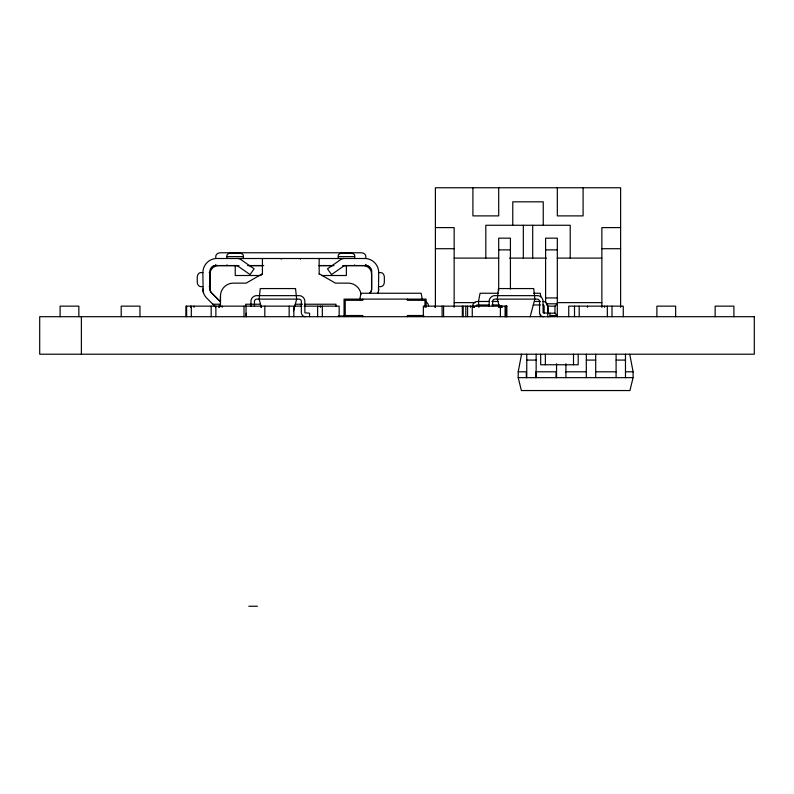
<?xml version="1.0" encoding="UTF-8"?>
<svg xmlns="http://www.w3.org/2000/svg" width="794" height="794" viewBox="0 0 794 794"><rect width="100%" height="100%" fill="white"/><g stroke="black" fill="none" stroke-linecap="round" stroke-linejoin="round"><path stroke-width="1.19" d="M209.963 289.671L209.914 272.58A5.955 5.955 0 0 1 215.779 265.543L215.779 265.335M262.427 273.751L246.19 283.13L233.357 283.13A12.893 12.893 0 0 0 220.464 296.023L220.464 301.72L211.75 293.006A5.866 5.866 0 0 1 210.033 288.857L210.033 273.87A8.208 8.208 0 0 1 218.241 265.662L238.944 265.662M369.964 293.055A5.866 5.866 0 0 0 371.681 288.907L371.681 272.58A5.955 5.955 0 0 0 365.826 265.543L365.826 264.601M378.47 291.418L378.718 272.58A14.123 14.123 0 0 0 365.826 258.507L365.826 256.432A4.685 3.662 0 0 0 361.131 252.77L220.464 252.77A4.685 3.662 0 0 0 215.779 256.432L215.779 258.507A14.123 14.123 0 0 0 202.877 272.58L203.125 291.418M472.629 306.037L472.668 305.541A4.695 4.695 0 0 1 476.708 301.492L489.451 301.462M540.228 316.697L540.535 314.355M629.751 354.213L633.086 371.8L633.086 377.656L629.93 390.549L521.37 390.549L518.214 377.656L518.214 371.8L521.549 354.213M359.622 300.291L360.962 293.254L421.128 293.254L422.468 300.291M293.532 310.841L296.658 299.12L295.537 288.569L260.263 288.569L259.142 299.12L261.335 307.328M530.164 316.697L534.858 299.12L533.737 288.569L498.463 288.569L497.342 299.12L499.535 307.328M378.281 292.242L378.033 293.055A12.893 12.893 0 0 0 378.718 288.907M546.371 304.588L547.939 306.147L554.976 306.147L557.319 303.804L546.768 303.804M212.484 266.536L215.779 265.543L237.466 265.543M435.4 227.61L454.158 227.61L454.158 307.328M620.62 227.61L601.862 227.61L601.862 307.328M435.4 248.711L454.158 248.711M601.862 248.711L620.62 248.711M498.701 249.882L510.423 249.882M545.597 249.882L557.319 249.882M226.915 256.631L243.321 256.631M338.274 256.631L354.69 256.631M454.158 258.09L498.701 258.09M509.55 258.09L546.471 258.09M557.319 258.09L601.862 258.09M215.779 258.507L365.826 258.507M247.599 265.543L263.737 265.543M319.089 265.543L334.006 265.543M343.683 265.543L365.826 265.543L369.111 266.536M248.83 265.662L262.864 265.662M318.831 265.662L332.765 265.662M342.651 265.662L363.364 265.662A8.208 8.208 0 0 1 371.562 273.87L371.562 288.857A5.866 5.866 0 0 1 369.845 293.006M202.877 272.58L200.862 272.58A4.685 3.613 90 0 0 197.249 277.265L197.249 281.959A4.685 3.613 90 0 0 200.862 286.644L202.877 286.644M209.15 272.58L209.934 272.58M378.718 272.58L380.733 272.58A4.685 3.613 -90 0 1 384.346 277.265L384.346 281.959A4.685 3.613 -90 0 1 380.733 286.644L378.718 286.644M261.196 275.508L235.232 275.508L235.232 265.662M321.639 275.508L346.363 275.508L346.363 265.662M209.15 286.644L209.934 286.644M498.434 293.254L480.062 293.254L478.494 301.462L478.812 307.328M533.697 293.254L540.228 293.254L540.903 296.777M545.597 297.949L557.319 297.949M491.883 301.462L497.967 301.462M534.491 301.462L540.575 301.462M454.158 302.633L475.189 302.633M557.319 302.633L601.862 302.633M212.861 304.231L220.464 304.231M260.501 304.231L245.664 304.231L245.664 306.573M295.13 304.231L302.544 304.231M305.015 304.231L335.931 304.231L335.931 306.573M489.451 304.975L477.323 304.975A1.171 1.171 0 0 0 476.152 306.147M491.883 304.975L499.188 304.975M533.27 304.975L540.575 304.975M294.395 306.147L301.76 306.147M304.181 306.147L339.167 306.147L339.167 316.697M506.9 306.147L423.351 306.147L423.351 316.697M550.282 315.526L557.319 315.526L554.976 313.183L547.939 313.183L547.622 305.541A4.695 4.695 0 0 0 543.582 301.492L543.086 301.462M423.778 315.526L407.362 315.526L407.362 316.697M338.274 315.952L344.586 315.952M526.769 360.079L536.149 360.079M586.319 360.079L595.699 360.079M616.094 360.079L625.474 360.079M518.214 371.8L526.303 371.8L526.303 377.656M565.447 371.8L586.319 371.8M595.699 371.8L616.094 371.8M625.474 371.8L633.086 371.8M518.214 377.656L633.086 377.656M248.83 606.249L257.385 606.249M548.366 313.183L547.939 306.147M319.168 273.751L335.405 283.13L348.238 283.13A12.893 12.893 0 0 1 361.022 294.336M220.464 301.889L211.641 293.055A5.866 5.866 0 0 1 210.221 290.793L210.112 290.425A5.866 5.866 0 0 1 209.914 288.907M215.472 306.831L206.658 298.028A12.893 12.893 0 0 1 202.877 288.907M203.324 292.242L203.562 293.055M428.562 306.037L428.522 305.541A4.695 4.695 0 0 0 426.219 302.087M733.904 316.697L733.904 306.147L715.146 306.147L715.146 316.697M675.644 316.697L675.644 306.147L656.886 306.147L656.886 316.697M625.474 354.213L625.474 377.656M623.26 316.697L623.26 306.147L568.742 306.147L568.742 316.697M620.62 307.328L620.62 187.751L435.4 187.751L435.4 307.328M616.094 354.213L616.094 377.656M612.005 306.147L612.035 316.697M607.321 306.147L607.35 316.697M604.502 306.147L604.502 307.328M595.699 354.213L595.699 377.656M587.5 306.147L587.5 307.328M586.319 354.213L586.319 377.656M583.104 187.751L583.104 215.889L557.319 215.889L557.319 187.751M579.183 306.147L579.213 316.697M578.191 354.213L578.191 364.764L540.684 364.764L540.684 354.213M574.499 306.147L574.519 316.697M573.506 354.213L573.506 364.764M570.211 258.09L570.211 225.268L485.809 225.268L485.809 258.09M565.924 363.751L565.924 377.656M557.319 316.697L557.319 238.16L545.597 238.16L545.597 302.861M556.544 363.751L556.544 377.656M556.078 377.656L556.078 371.8L535.672 371.8L535.672 377.656M554.976 306.147L554.976 313.183M549.974 313.183L549.974 316.697M547.751 316.697L547.751 313.183L543.116 312.816L543.017 300.698A5.866 5.866 0 0 0 537.965 295.646L494.235 295.646A5.866 5.866 0 0 0 489.183 300.698L489.134 306.295M545.369 354.213L545.369 364.764M543.245 225.268L543.245 201.825L512.775 201.825L512.775 225.268M536.149 354.213L536.149 377.656M532.695 225.268L532.695 258.09M526.769 354.213L526.769 377.656M523.325 225.268L523.325 258.09M510.423 289.026L510.423 238.16L498.701 238.16L498.701 290.554M506.85 306.147L506.9 316.697M506.284 306.147L506.284 316.697M506.086 306.147L506.086 316.697M505.083 306.147L505.083 316.697M502.215 306.147L502.215 307.328M501.6 306.147L501.6 307.328M501.391 306.147L501.391 307.328M500.865 306.147L500.845 307.328M500.389 306.147L500.389 316.697M498.701 187.751L498.701 215.889L472.916 215.889L472.916 187.751M498.622 306.147L498.622 307.328M492.657 306.415L492.657 301.462A2.342 2.342 0 0 1 494.999 299.12L537.201 299.12A2.342 2.342 0 0 1 539.543 301.462L539.543 312.598A4.099 4.099 0 0 0 543.652 316.697M473.462 306.147L473.462 307.328M473.264 306.147L473.264 307.328M472.738 306.147L472.708 307.328M472.261 306.147L472.261 316.697M470.485 306.147L470.485 307.328M467.567 306.147L467.567 316.697M465.8 306.147L465.8 316.697M463.19 306.147L463.19 316.697M462.336 306.147L462.336 316.697M443.578 306.147L443.578 316.697M442.109 306.147L442.109 316.697M435.052 306.147L435.052 307.328M426.12 307.328L426.12 299.12L344.06 299.12L344.06 316.697M424.949 307.328L424.949 300.291L407.362 300.291L407.362 299.12M365.826 264.799L365.826 265.543M362.818 299.12L362.818 300.291L345.231 300.291L345.231 315.526L362.818 315.526L362.818 316.697M354.69 258.507L354.69 255.46A4.685 2.342 0 0 0 349.995 253.117L342.968 253.117A4.685 2.342 0 0 0 338.274 255.46L338.274 258.507M354.69 264.888L354.69 265.543M322.324 306.147L322.324 316.697M320.409 306.147L320.409 307.328M319.168 258.507L319.168 274.277M317.63 306.147L317.63 316.697M309.551 316.697L309.551 313.183L304.916 312.816L304.817 300.698A5.866 5.866 0 0 0 299.765 295.646L256.035 295.646A5.866 5.866 0 0 0 250.983 300.698L250.934 306.295M300.41 258.507L300.41 259.142M293.84 316.697L293.84 306.147L185.885 306.147L185.885 316.697M289.145 306.147L289.145 316.697M281.185 258.507L281.185 259.142M264.809 306.147L264.809 316.697M262.427 258.507L262.427 274.277M261.018 306.147L261.018 307.328M254.457 306.415L254.457 301.462A2.342 2.342 0 0 1 256.799 299.12L299.001 299.12A2.342 2.342 0 0 1 301.343 301.462L301.343 312.598A4.099 4.099 0 0 0 305.452 316.697M246.249 313.183L246.249 316.697M246.051 306.147L246.051 316.697M244.016 306.147L244.016 316.697M243.321 258.507L243.321 255.46A4.685 2.342 0 0 0 238.637 253.117L231.6 253.117A4.685 2.342 0 0 0 226.915 255.46L226.915 258.507M226.915 264.888L226.915 265.543M222.191 306.147L222.191 307.328M220.464 296.023L220.464 306.573M219.442 306.147L219.442 307.328M218.717 306.147L218.717 307.328M215.879 306.147L215.879 316.697M215.779 264.601L215.779 265.543M211.194 306.147L211.194 316.697M194.054 306.147L194.054 307.328M191.304 306.147L191.304 316.697M190.58 306.147L190.58 307.328M186.62 306.147L186.62 316.697M139.962 316.697L139.962 306.147L121.204 306.147L121.204 316.697M81.385 316.697L81.385 354.213M78.854 316.697L78.854 306.147L60.096 306.147L60.096 316.697M345.192 265.543A2.342 2.342 0 0 0 343.842 265.97L331.535 274.585L327.505 268.829L341.023 259.36A4.685 4.685 0 0 1 343.713 258.507M236.404 265.543A2.342 2.342 0 0 1 237.753 265.97L250.06 274.585L254.1 268.829L240.572 259.36A4.685 4.685 0 0 0 237.882 258.507M542.967 304.975A1.171 1.171 0 0 1 544.138 306.147L544.138 312.012A4.139 4.139 0 0 0 544.148 313.183M548.247 316.697A4.139 4.139 0 0 1 547.661 316.657M754.3 316.697L39.7 316.697L39.7 354.213L754.3 354.213L754.3 316.697M474.078 307.328L474.048 306.147L474.018 307.328"/></g></svg>
